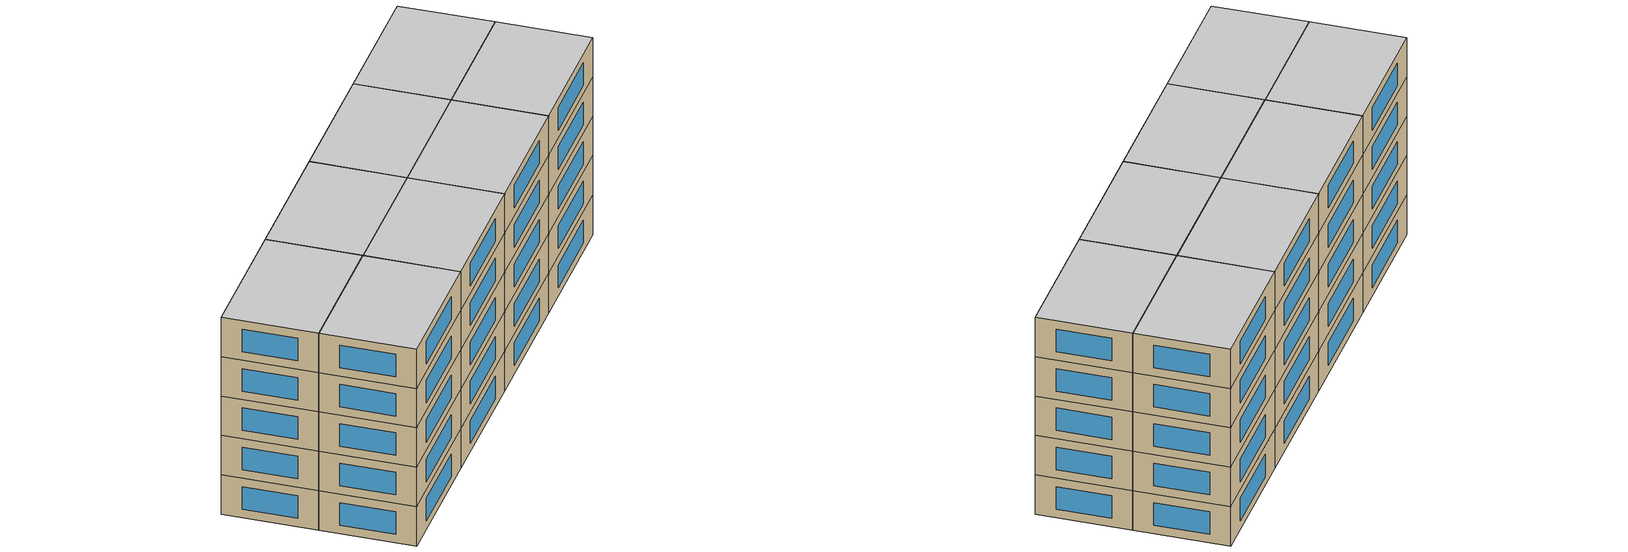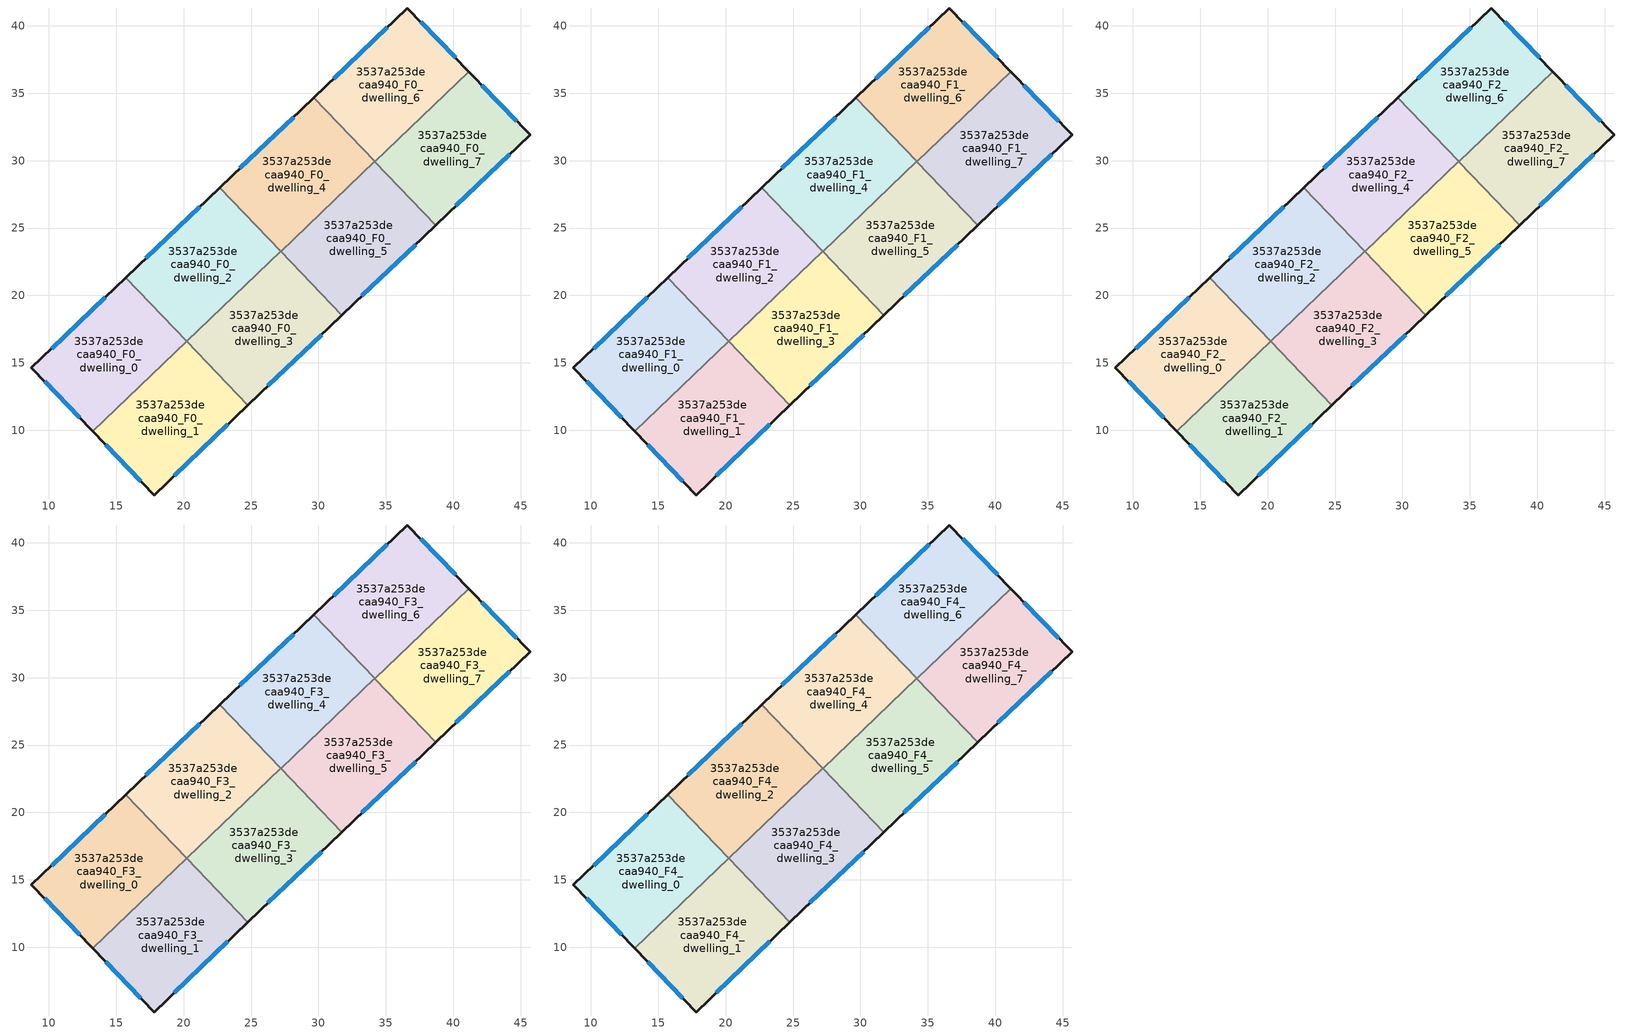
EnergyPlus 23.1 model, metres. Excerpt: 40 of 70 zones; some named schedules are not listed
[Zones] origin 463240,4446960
3537a253decaa940_F0_dwelling_0
 floor ground (EU_floor_Construction): 15.7,21.32 20.22,16.59 13.25,9.91 8.7,14.63 z0
 wall outside (EU_wall_Construction): 15.7,21.32 8.7,14.63 13.25,9.91 z0:3
 wall to 3537a253decaa940_F0_dwelling_1 (EU_wall_Construction): 13.25,9.91 20.22,16.59 z0:3
 wall to 3537a253decaa940_F0_dwelling_2 (EU_wall_Construction): 20.22,16.59 15.7,21.32 z0:3
 window (EU_Window_Construction): 14.2,19.88 10.2,16.06 / 9.68,13.62 12.27,10.92 z0.64:2.36
3537a253decaa940_F0_dwelling_1
 floor ground (EU_floor_Construction): 20.22,16.59 24.76,11.85 17.8,5.19 13.25,9.91 z0
 wall outside (EU_wall_Construction): 13.25,9.91 17.8,5.19 24.76,11.85 z0:3
 wall to 3537a253decaa940_F0_dwelling_3 (EU_wall_Construction): 24.76,11.85 20.23,16.58 z0:3
 window (EU_Window_Construction): 19.29,6.62 23.27,10.42 / 14.22,8.9 16.83,6.2 z0.64:2.36
3537a253decaa940_F0_dwelling_2
 floor ground (EU_floor_Construction): 22.67,27.99 27.2,23.26 20.23,16.58 15.7,21.32 z0
 wall outside (EU_wall_Construction): 22.67,27.99 15.7,21.32 z0:3
 wall to 3537a253decaa940_F0_dwelling_3 (EU_wall_Construction): 20.23,16.58 27.2,23.26 z0:3
 wall to 3537a253decaa940_F0_dwelling_4 (EU_wall_Construction): 27.2,23.26 22.67,27.99 z0:3
 window (EU_Window_Construction): 21.18,26.56 17.19,22.75 z0.64:2.36
3537a253decaa940_F0_dwelling_3
 floor ground (EU_floor_Construction): 27.2,23.26 31.73,18.53 24.76,11.85 20.23,16.58 z0
 wall outside (EU_wall_Construction): 24.76,11.85 31.73,18.53 z0:3
 wall to 3537a253decaa940_F0_dwelling_5 (EU_wall_Construction): 31.73,18.53 27.2,23.26 z0:3
 window (EU_Window_Construction): 26.25,13.28 30.24,17.1 z0.64:2.36
3537a253decaa940_F0_dwelling_4
 floor ground (EU_floor_Construction): 29.65,34.67 34.18,29.94 27.2,23.26 22.67,27.99 z0
 wall outside (EU_wall_Construction): 29.65,34.67 22.67,27.99 z0:3
 wall to 3537a253decaa940_F0_dwelling_5 (EU_wall_Construction): 27.2,23.26 34.18,29.94 z0:3
 wall to 3537a253decaa940_F0_dwelling_6 (EU_wall_Construction): 34.18,29.94 29.65,34.67 z0:3
 window (EU_Window_Construction): 28.16,33.24 24.17,29.42 z0.64:2.36
3537a253decaa940_F0_dwelling_5
 floor ground (EU_floor_Construction): 34.18,29.94 38.71,25.21 31.73,18.53 27.2,23.26 z0
 wall outside (EU_wall_Construction): 31.73,18.53 38.71,25.21 z0:3
 wall to 3537a253decaa940_F0_dwelling_7 (EU_wall_Construction): 38.71,25.21 34.19,29.93 z0:3
 wall to 3537a253decaa940_F0_dwelling_6 (EU_wall_Construction): 34.19,29.93 34.18,29.94 z0:3
 window (EU_Window_Construction): 33.23,19.96 37.22,23.78 z0.64:2.36
3537a253decaa940_F0_dwelling_6
 floor ground (EU_floor_Construction): 36.61,41.33 41.16,36.61 34.19,29.93 29.65,34.67 z0
 wall outside (EU_wall_Construction): 41.16,36.61 36.61,41.33 29.65,34.67 z0:3
 wall to 3537a253decaa940_F0_dwelling_7 (EU_wall_Construction): 34.19,29.93 41.16,36.61 z0:3
 window (EU_Window_Construction): 35.12,39.9 31.14,36.1 / 40.19,37.62 37.58,40.32 z0.64:2.36
3537a253decaa940_F0_dwelling_7
 floor ground (EU_floor_Construction): 41.16,36.61 45.71,31.91 38.71,25.21 34.19,29.93 z0
 wall outside (EU_wall_Construction): 38.71,25.21 45.71,31.91 41.16,36.61 z0:3
 window (EU_Window_Construction): 44.73,32.91 42.14,35.6 / 40.21,26.64 44.21,30.47 z0.64:2.36
3537a253decaa940_F1_dwelling_0
 floor to 3537a253decaa940_F0_dwelling_0 (EU_floor_Construction): 15.7,21.32 20.22,16.59 13.25,9.91 8.7,14.63 z3
 wall outside (EU_wall_Construction): 15.7,21.32 8.7,14.63 13.25,9.91 z3:6
 wall to 3537a253decaa940_F1_dwelling_1 (EU_wall_Construction): 13.25,9.91 20.22,16.59 z3:6
 wall to 3537a253decaa940_F1_dwelling_2 (EU_wall_Construction): 20.22,16.59 15.7,21.32 z3:6
 window (EU_Window_Construction): 14.2,19.88 10.2,16.06 / 9.68,13.62 12.27,10.92 z3.64:5.36
3537a253decaa940_F1_dwelling_1
 floor to 3537a253decaa940_F0_dwelling_1 (EU_floor_Construction): 20.22,16.59 24.76,11.85 17.8,5.19 13.25,9.91 z3
 wall outside (EU_wall_Construction): 13.25,9.91 17.8,5.19 24.76,11.85 z3:6
 wall to 3537a253decaa940_F1_dwelling_3 (EU_wall_Construction): 24.76,11.85 20.23,16.58 z3:6
 window (EU_Window_Construction): 19.29,6.62 23.27,10.42 / 14.22,8.9 16.83,6.2 z3.64:5.36
3537a253decaa940_F1_dwelling_2
 floor to 3537a253decaa940_F0_dwelling_2 (EU_floor_Construction): 22.67,27.99 27.2,23.26 20.23,16.58 15.7,21.32 z3
 wall outside (EU_wall_Construction): 22.67,27.99 15.7,21.32 z3:6
 wall to 3537a253decaa940_F1_dwelling_3 (EU_wall_Construction): 20.23,16.58 27.2,23.26 z3:6
 wall to 3537a253decaa940_F1_dwelling_4 (EU_wall_Construction): 27.2,23.26 22.67,27.99 z3:6
 window (EU_Window_Construction): 21.18,26.56 17.19,22.75 z3.64:5.36
3537a253decaa940_F1_dwelling_3
 floor to 3537a253decaa940_F0_dwelling_3 (EU_floor_Construction): 27.2,23.26 31.73,18.53 24.76,11.85 20.23,16.58 z3
 wall outside (EU_wall_Construction): 24.76,11.85 31.73,18.53 z3:6
 wall to 3537a253decaa940_F1_dwelling_5 (EU_wall_Construction): 31.73,18.53 27.2,23.26 z3:6
 window (EU_Window_Construction): 26.25,13.28 30.24,17.1 z3.64:5.36
3537a253decaa940_F1_dwelling_4
 floor to 3537a253decaa940_F0_dwelling_4 (EU_floor_Construction): 29.65,34.67 34.18,29.94 27.2,23.26 22.67,27.99 z3
 wall outside (EU_wall_Construction): 29.65,34.67 22.67,27.99 z3:6
 wall to 3537a253decaa940_F1_dwelling_5 (EU_wall_Construction): 27.2,23.26 34.18,29.94 z3:6
 wall to 3537a253decaa940_F1_dwelling_6 (EU_wall_Construction): 34.18,29.94 29.65,34.67 z3:6
 window (EU_Window_Construction): 28.16,33.24 24.17,29.42 z3.64:5.36
3537a253decaa940_F1_dwelling_5
 floor to 3537a253decaa940_F0_dwelling_5 (EU_floor_Construction): 34.18,29.94 38.71,25.21 31.73,18.53 27.2,23.26 z3
 wall outside (EU_wall_Construction): 31.73,18.53 38.71,25.21 z3:6
 wall to 3537a253decaa940_F1_dwelling_7 (EU_wall_Construction): 38.71,25.21 34.19,29.93 z3:6
 wall to 3537a253decaa940_F1_dwelling_6 (EU_wall_Construction): 34.19,29.93 34.18,29.94 z3:6
 window (EU_Window_Construction): 33.23,19.96 37.22,23.78 z3.64:5.36
3537a253decaa940_F1_dwelling_6
 floor to 3537a253decaa940_F0_dwelling_6 (EU_floor_Construction): 36.61,41.33 41.16,36.61 34.19,29.93 29.65,34.67 z3
 wall outside (EU_wall_Construction): 41.16,36.61 36.61,41.33 29.65,34.67 z3:6
 wall to 3537a253decaa940_F1_dwelling_7 (EU_wall_Construction): 34.19,29.93 41.16,36.61 z3:6
 window (EU_Window_Construction): 35.12,39.9 31.14,36.1 / 40.19,37.62 37.58,40.32 z3.64:5.36
3537a253decaa940_F1_dwelling_7
 floor to 3537a253decaa940_F0_dwelling_7 (EU_floor_Construction): 41.16,36.61 45.71,31.91 38.71,25.21 34.19,29.93 z3
 wall outside (EU_wall_Construction): 38.71,25.21 45.71,31.91 41.16,36.61 z3:6
 window (EU_Window_Construction): 44.73,32.91 42.14,35.6 / 40.21,26.64 44.21,30.47 z3.64:5.36
3537a253decaa940_F2_dwelling_0
 floor to 3537a253decaa940_F1_dwelling_0 (EU_floor_Construction): 15.7,21.32 20.22,16.59 13.25,9.91 8.7,14.63 z6
 wall outside (EU_wall_Construction): 15.7,21.32 8.7,14.63 13.25,9.91 z6:9
 wall to 3537a253decaa940_F2_dwelling_1 (EU_wall_Construction): 13.25,9.91 20.22,16.59 z6:9
 wall to 3537a253decaa940_F2_dwelling_2 (EU_wall_Construction): 20.22,16.59 15.7,21.32 z6:9
 window (EU_Window_Construction): 14.2,19.88 10.2,16.06 / 9.68,13.62 12.27,10.92 z6.64:8.36
3537a253decaa940_F2_dwelling_1
 floor to 3537a253decaa940_F1_dwelling_1 (EU_floor_Construction): 20.22,16.59 24.76,11.85 17.8,5.19 13.25,9.91 z6
 wall outside (EU_wall_Construction): 13.25,9.91 17.8,5.19 24.76,11.85 z6:9
 wall to 3537a253decaa940_F2_dwelling_3 (EU_wall_Construction): 24.76,11.85 20.23,16.58 z6:9
 window (EU_Window_Construction): 19.29,6.62 23.27,10.42 / 14.22,8.9 16.83,6.2 z6.64:8.36
3537a253decaa940_F2_dwelling_2
 floor to 3537a253decaa940_F1_dwelling_2 (EU_floor_Construction): 22.67,27.99 27.2,23.26 20.23,16.58 15.7,21.32 z6
 wall outside (EU_wall_Construction): 22.67,27.99 15.7,21.32 z6:9
 wall to 3537a253decaa940_F2_dwelling_3 (EU_wall_Construction): 20.23,16.58 27.2,23.26 z6:9
 wall to 3537a253decaa940_F2_dwelling_4 (EU_wall_Construction): 27.2,23.26 22.67,27.99 z6:9
 window (EU_Window_Construction): 21.18,26.56 17.19,22.75 z6.64:8.36
3537a253decaa940_F2_dwelling_3
 floor to 3537a253decaa940_F1_dwelling_3 (EU_floor_Construction): 27.2,23.26 31.73,18.53 24.76,11.85 20.23,16.58 z6
 wall outside (EU_wall_Construction): 24.76,11.85 31.73,18.53 z6:9
 wall to 3537a253decaa940_F2_dwelling_5 (EU_wall_Construction): 31.73,18.53 27.2,23.26 z6:9
 window (EU_Window_Construction): 26.25,13.28 30.24,17.1 z6.64:8.36
3537a253decaa940_F2_dwelling_4
 floor to 3537a253decaa940_F1_dwelling_4 (EU_floor_Construction): 29.65,34.67 34.18,29.94 27.2,23.26 22.67,27.99 z6
 wall outside (EU_wall_Construction): 29.65,34.67 22.67,27.99 z6:9
 wall to 3537a253decaa940_F2_dwelling_5 (EU_wall_Construction): 27.2,23.26 34.18,29.94 z6:9
 wall to 3537a253decaa940_F2_dwelling_6 (EU_wall_Construction): 34.18,29.94 29.65,34.67 z6:9
 window (EU_Window_Construction): 28.16,33.24 24.17,29.42 z6.64:8.36
3537a253decaa940_F2_dwelling_5
 floor to 3537a253decaa940_F1_dwelling_5 (EU_floor_Construction): 34.18,29.94 38.71,25.21 31.73,18.53 27.2,23.26 z6
 wall outside (EU_wall_Construction): 31.73,18.53 38.71,25.21 z6:9
 wall to 3537a253decaa940_F2_dwelling_7 (EU_wall_Construction): 38.71,25.21 34.19,29.93 z6:9
 wall to 3537a253decaa940_F2_dwelling_6 (EU_wall_Construction): 34.19,29.93 34.18,29.94 z6:9
 window (EU_Window_Construction): 33.23,19.96 37.22,23.78 z6.64:8.36
3537a253decaa940_F2_dwelling_6
 floor to 3537a253decaa940_F1_dwelling_6 (EU_floor_Construction): 36.61,41.33 41.16,36.61 34.19,29.93 29.65,34.67 z6
 wall outside (EU_wall_Construction): 41.16,36.61 36.61,41.33 29.65,34.67 z6:9
 wall to 3537a253decaa940_F2_dwelling_7 (EU_wall_Construction): 34.19,29.93 41.16,36.61 z6:9
 window (EU_Window_Construction): 35.12,39.9 31.14,36.1 / 40.19,37.62 37.58,40.32 z6.64:8.36
3537a253decaa940_F2_dwelling_7
 floor to 3537a253decaa940_F1_dwelling_7 (EU_floor_Construction): 41.16,36.61 45.71,31.91 38.71,25.21 34.19,29.93 z6
 wall outside (EU_wall_Construction): 38.71,25.21 45.71,31.91 41.16,36.61 z6:9
 window (EU_Window_Construction): 44.73,32.91 42.14,35.6 / 40.21,26.64 44.21,30.47 z6.64:8.36
3537a253decaa940_F3_dwelling_0
 floor to 3537a253decaa940_F2_dwelling_0 (EU_floor_Construction): 15.7,21.32 20.22,16.59 13.25,9.91 8.7,14.63 z9
 wall outside (EU_wall_Construction): 15.7,21.32 8.7,14.63 13.25,9.91 z9:12
 wall to 3537a253decaa940_F3_dwelling_1 (EU_wall_Construction): 13.25,9.91 20.22,16.59 z9:12
 wall to 3537a253decaa940_F3_dwelling_2 (EU_wall_Construction): 20.22,16.59 15.7,21.32 z9:12
 window (EU_Window_Construction): 14.2,19.88 10.2,16.06 / 9.68,13.62 12.27,10.92 z9.64:11.36
3537a253decaa940_F3_dwelling_1
 floor to 3537a253decaa940_F2_dwelling_1 (EU_floor_Construction): 20.22,16.59 24.76,11.85 17.8,5.19 13.25,9.91 z9
 wall outside (EU_wall_Construction): 13.25,9.91 17.8,5.19 24.76,11.85 z9:12
 wall to 3537a253decaa940_F3_dwelling_3 (EU_wall_Construction): 24.76,11.85 20.23,16.58 z9:12
 window (EU_Window_Construction): 19.29,6.62 23.27,10.42 / 14.22,8.9 16.83,6.2 z9.64:11.36
3537a253decaa940_F3_dwelling_2
 floor to 3537a253decaa940_F2_dwelling_2 (EU_floor_Construction): 22.67,27.99 27.2,23.26 20.23,16.58 15.7,21.32 z9
 wall outside (EU_wall_Construction): 22.67,27.99 15.7,21.32 z9:12
 wall to 3537a253decaa940_F3_dwelling_3 (EU_wall_Construction): 20.23,16.58 27.2,23.26 z9:12
 wall to 3537a253decaa940_F3_dwelling_4 (EU_wall_Construction): 27.2,23.26 22.67,27.99 z9:12
 window (EU_Window_Construction): 21.18,26.56 17.19,22.75 z9.64:11.36
3537a253decaa940_F3_dwelling_3
 floor to 3537a253decaa940_F2_dwelling_3 (EU_floor_Construction): 27.2,23.26 31.73,18.53 24.76,11.85 20.23,16.58 z9
 wall outside (EU_wall_Construction): 24.76,11.85 31.73,18.53 z9:12
 wall to 3537a253decaa940_F3_dwelling_5 (EU_wall_Construction): 31.73,18.53 27.2,23.26 z9:12
 window (EU_Window_Construction): 26.25,13.28 30.24,17.1 z9.64:11.36
3537a253decaa940_F3_dwelling_4
 floor to 3537a253decaa940_F2_dwelling_4 (EU_floor_Construction): 29.65,34.67 34.18,29.94 27.2,23.26 22.67,27.99 z9
 wall outside (EU_wall_Construction): 29.65,34.67 22.67,27.99 z9:12
 wall to 3537a253decaa940_F3_dwelling_5 (EU_wall_Construction): 27.2,23.26 34.18,29.94 z9:12
 wall to 3537a253decaa940_F3_dwelling_6 (EU_wall_Construction): 34.18,29.94 29.65,34.67 z9:12
 window (EU_Window_Construction): 28.16,33.24 24.17,29.42 z9.64:11.36
3537a253decaa940_F3_dwelling_5
 floor to 3537a253decaa940_F2_dwelling_5 (EU_floor_Construction): 34.18,29.94 38.71,25.21 31.73,18.53 27.2,23.26 z9
 wall outside (EU_wall_Construction): 31.73,18.53 38.71,25.21 z9:12
 wall to 3537a253decaa940_F3_dwelling_7 (EU_wall_Construction): 38.71,25.21 34.19,29.93 z9:12
 wall to 3537a253decaa940_F3_dwelling_6 (EU_wall_Construction): 34.19,29.93 34.18,29.94 z9:12
 window (EU_Window_Construction): 33.23,19.96 37.22,23.78 z9.64:11.36
3537a253decaa940_F3_dwelling_6
 floor to 3537a253decaa940_F2_dwelling_6 (EU_floor_Construction): 36.61,41.33 41.16,36.61 34.19,29.93 29.65,34.67 z9
 wall outside (EU_wall_Construction): 41.16,36.61 36.61,41.33 29.65,34.67 z9:12
 wall to 3537a253decaa940_F3_dwelling_7 (EU_wall_Construction): 34.19,29.93 41.16,36.61 z9:12
 window (EU_Window_Construction): 35.12,39.9 31.14,36.1 / 40.19,37.62 37.58,40.32 z9.64:11.36
3537a253decaa940_F3_dwelling_7
 floor to 3537a253decaa940_F2_dwelling_7 (EU_floor_Construction): 41.16,36.61 45.71,31.91 38.71,25.21 34.19,29.93 z9
 wall outside (EU_wall_Construction): 38.71,25.21 45.71,31.91 41.16,36.61 z9:12
 window (EU_Window_Construction): 44.73,32.91 42.14,35.6 / 40.21,26.64 44.21,30.47 z9.64:11.36
3537a253decaa940_F4_dwelling_0
 floor to 3537a253decaa940_F3_dwelling_0 (EU_floor_Construction): 15.7,21.32 20.22,16.59 13.25,9.91 8.7,14.63 z12
 wall outside (EU_wall_Construction): 15.7,21.32 8.7,14.63 13.25,9.91 z12:15
 wall to 3537a253decaa940_F4_dwelling_1 (EU_wall_Construction): 13.25,9.91 20.22,16.59 z12:15
 wall to 3537a253decaa940_F4_dwelling_2 (EU_wall_Construction): 20.22,16.59 15.7,21.32 z12:15
 window (EU_Window_Construction): 14.2,19.88 10.2,16.06 / 9.68,13.62 12.27,10.92 z12.64:14.36
 ceiling to 3537a253decaa940_F5_dwelling_0 (EU_floor_Construction): 20.22,16.59 15.7,21.32 8.7,14.63 13.25,9.91 z15
3537a253decaa940_F4_dwelling_1
 floor to 3537a253decaa940_F3_dwelling_1 (EU_floor_Construction): 20.22,16.59 24.76,11.85 17.8,5.19 13.25,9.91 z12
 wall outside (EU_wall_Construction): 13.25,9.91 17.8,5.19 24.76,11.85 z12:15
 wall to 3537a253decaa940_F4_dwelling_3 (EU_wall_Construction): 24.76,11.85 20.23,16.58 z12:15
 window (EU_Window_Construction): 19.29,6.62 23.27,10.42 / 14.22,8.9 16.83,6.2 z12.64:14.36
 ceiling to 3537a253decaa940_F5_dwelling_1 (EU_floor_Construction): 24.76,11.85 20.22,16.59 13.25,9.91 17.8,5.19 z15
3537a253decaa940_F4_dwelling_2
 floor to 3537a253decaa940_F3_dwelling_2 (EU_floor_Construction): 22.67,27.99 27.2,23.26 20.23,16.58 15.7,21.32 z12
 wall outside (EU_wall_Construction): 22.67,27.99 15.7,21.32 z12:15
 wall to 3537a253decaa940_F4_dwelling_3 (EU_wall_Construction): 20.23,16.58 27.2,23.26 z12:15
 wall to 3537a253decaa940_F4_dwelling_4 (EU_wall_Construction): 27.2,23.26 22.67,27.99 z12:15
 window (EU_Window_Construction): 21.18,26.56 17.19,22.75 z12.64:14.36
 ceiling to 3537a253decaa940_F5_dwelling_2 (EU_floor_Construction): 27.2,23.26 22.67,27.99 15.7,21.32 20.23,16.58 z15
3537a253decaa940_F4_dwelling_3
 floor to 3537a253decaa940_F3_dwelling_3 (EU_floor_Construction): 27.2,23.26 31.73,18.53 24.76,11.85 20.23,16.58 z12
 wall outside (EU_wall_Construction): 24.76,11.85 31.73,18.53 z12:15
 wall to 3537a253decaa940_F4_dwelling_5 (EU_wall_Construction): 31.73,18.53 27.2,23.26 z12:15
 window (EU_Window_Construction): 26.25,13.28 30.24,17.1 z12.64:14.36
 ceiling to 3537a253decaa940_F5_dwelling_3 (EU_floor_Construction): 31.73,18.53 27.2,23.26 20.23,16.58 24.76,11.85 z15
3537a253decaa940_F4_dwelling_4
 floor to 3537a253decaa940_F3_dwelling_4 (EU_floor_Construction): 29.65,34.67 34.18,29.94 27.2,23.26 22.67,27.99 z12
 wall outside (EU_wall_Construction): 29.65,34.67 22.67,27.99 z12:15
 wall to 3537a253decaa940_F4_dwelling_5 (EU_wall_Construction): 27.2,23.26 34.18,29.94 z12:15
 wall to 3537a253decaa940_F4_dwelling_6 (EU_wall_Construction): 34.18,29.94 29.65,34.67 z12:15
 window (EU_Window_Construction): 28.16,33.24 24.17,29.42 z12.64:14.36
 ceiling to 3537a253decaa940_F5_dwelling_4 (EU_floor_Construction): 34.18,29.94 29.65,34.67 22.67,27.99 27.2,23.26 z15
3537a253decaa940_F4_dwelling_5
 floor to 3537a253decaa940_F3_dwelling_5 (EU_floor_Construction): 34.18,29.94 38.71,25.21 31.73,18.53 27.2,23.26 z12
 wall outside (EU_wall_Construction): 31.73,18.53 38.71,25.21 z12:15
 wall to 3537a253decaa940_F4_dwelling_7 (EU_wall_Construction): 38.71,25.21 34.19,29.93 z12:15
 wall to 3537a253decaa940_F4_dwelling_6 (EU_wall_Construction): 34.19,29.93 34.18,29.94 z12:15
 window (EU_Window_Construction): 33.23,19.96 37.22,23.78 z12.64:14.36
 ceiling to 3537a253decaa940_F5_dwelling_5 (EU_floor_Construction): 38.71,25.21 34.18,29.94 27.2,23.26 31.73,18.53 z15
3537a253decaa940_F4_dwelling_6
 floor to 3537a253decaa940_F3_dwelling_6 (EU_floor_Construction): 36.61,41.33 41.16,36.61 34.19,29.93 29.65,34.67 z12
 wall outside (EU_wall_Construction): 41.16,36.61 36.61,41.33 29.65,34.67 z12:15
 wall to 3537a253decaa940_F4_dwelling_7 (EU_wall_Construction): 34.19,29.93 41.16,36.61 z12:15
 window (EU_Window_Construction): 35.12,39.9 31.14,36.1 / 40.19,37.62 37.58,40.32 z12.64:14.36
 ceiling to 3537a253decaa940_F5_dwelling_6 (EU_floor_Construction): 41.16,36.61 36.61,41.33 29.65,34.67 34.19,29.93 z15
3537a253decaa940_F4_dwelling_7
 floor to 3537a253decaa940_F3_dwelling_7 (EU_floor_Construction): 41.16,36.61 45.71,31.91 38.71,25.21 34.19,29.93 z12
 wall outside (EU_wall_Construction): 38.71,25.21 45.71,31.91 41.16,36.61 z12:15
 window (EU_Window_Construction): 44.73,32.91 42.14,35.6 / 40.21,26.64 44.21,30.47 z12.64:14.36
 ceiling to 3537a253decaa940_F5_dwelling_7 (EU_floor_Construction): 45.71,31.91 41.16,36.61 34.19,29.93 38.71,25.21 z15
[Building]
EU S2 Campaign: North Axis=0; Terrain=City; Solar Distribution=FullExterior
[Site:Location]
Yerevan-Zvartnots.Intl.AP: Latitude=40.15; Longitude=44.383; Time Zone=4; Elevation=854
[SizingPeriod:WeatherFileDays]
AnnualSizingPeriod: Begin Month=1; Begin Day of Month=1; End Month=12; End Day of Month=31; Day of Week for Start Day=Monday; Use Weather File Daylight Saving Period=No; Use Weather File Rain and Snow Indicators=No
[MATERIAL]
EU_InternalMass_Material: Roughness=MediumRough; Thickness=0.1; Conductivity=1; Density=1800; Specific Heat=900; Thermal Absorptance=0.9; Solar Absorptance=0.7; Visible Absorptance=0.7
[MATERIAL:NOMASS] Roughness=MediumRough; Thermal Absorptance=0.9; Solar Absorptance=0.7; Visible Absorptance=0.7
Name | Thermal Resistance
EU_wall_NoMass | 1.05043
EU_floor_NoMass | 0.478065
[WINDOWMATERIAL:SIMPLEGLAZINGSYSTEM]
EU_Window_SimpleGlazing: UFactor=2.5566; Solar Heat Gain Coefficient=0.75; Visible Transmittance=0.75
[CONSTRUCTION]
EU_wall_Construction: EU_wall_NoMass
EU_floor_Construction: EU_floor_NoMass
EU_Window_Construction: EU_Window_SimpleGlazing
EU_InternalMass_Construction: EU_InternalMass_Material
[ZONE] Type=1; Multiplier=1; Ceiling Height=autocalculate; Floor Area=autocalculate; Part of Total Floor Area=Yes
Name | Volume
3537a253decaa940_F0_dwelling_0; 3537a253decaa940_F1_dwelling_0; 3537a253decaa940_F2_dwelling_0; 3537a253decaa940_F3_dwelling_0; 3537a253decaa940_F4_dwelling_0 | 189.809
3537a253decaa940_F0_dwelling_1; 3537a253decaa940_F1_dwelling_1; 3537a253decaa940_F2_dwelling_1; 3537a253decaa940_F3_dwelling_1; 3537a253decaa940_F4_dwelling_1 | 189.792
3537a253decaa940_F0_dwelling_2; 3537a253decaa940_F1_dwelling_2; 3537a253decaa940_F2_dwelling_2; 3537a253decaa940_F3_dwelling_2; 3537a253decaa940_F4_dwelling_2 | 189.813
3537a253decaa940_F0_dwelling_3; 3537a253decaa940_F1_dwelling_3; 3537a253decaa940_F2_dwelling_3; 3537a253decaa940_F3_dwelling_3; 3537a253decaa940_F4_dwelling_3 | 189.826
3537a253decaa940_F0_dwelling_4; 3537a253decaa940_F1_dwelling_4; 3537a253decaa940_F2_dwelling_4; 3537a253decaa940_F3_dwelling_4; 3537a253decaa940_F4_dwelling_4 | 189.8
3537a253decaa940_F0_dwelling_5; 3537a253decaa940_F1_dwelling_5; 3537a253decaa940_F2_dwelling_5; 3537a253decaa940_F3_dwelling_5; 3537a253decaa940_F4_dwelling_5 | 189.823
3537a253decaa940_F0_dwelling_6; 3537a253decaa940_F1_dwelling_6; 3537a253decaa940_F2_dwelling_6; 3537a253decaa940_F3_dwelling_6; 3537a253decaa940_F4_dwelling_6 | 189.81
3537a253decaa940_F0_dwelling_7; 3537a253decaa940_F1_dwelling_7; 3537a253decaa940_F2_dwelling_7; 3537a253decaa940_F3_dwelling_7; 3537a253decaa940_F4_dwelling_7 | 189.795
[INTERNALMASS] Construction=EU_InternalMass_Construction
Name | Zone or ZoneList | Surface Area
3537a253decaa940_F0_dwelling_0_EU_InternalMass | 3537a253decaa940_F0_dwelling_0 | 63.2695
3537a253decaa940_F0_dwelling_1_EU_InternalMass | 3537a253decaa940_F0_dwelling_1 | 63.2641
3537a253decaa940_F0_dwelling_2_EU_InternalMass | 3537a253decaa940_F0_dwelling_2 | 63.2709
3537a253decaa940_F0_dwelling_3_EU_InternalMass | 3537a253decaa940_F0_dwelling_3 | 63.2754
3537a253decaa940_F0_dwelling_4_EU_InternalMass | 3537a253decaa940_F0_dwelling_4 | 63.2665
3537a253decaa940_F0_dwelling_5_EU_InternalMass | 3537a253decaa940_F0_dwelling_5 | 63.2742
3537a253decaa940_F0_dwelling_6_EU_InternalMass | 3537a253decaa940_F0_dwelling_6 | 63.2699
3537a253decaa940_F0_dwelling_7_EU_InternalMass | 3537a253decaa940_F0_dwelling_7 | 63.2649
3537a253decaa940_F1_dwelling_0_EU_InternalMass | 3537a253decaa940_F1_dwelling_0 | 63.2695
3537a253decaa940_F1_dwelling_1_EU_InternalMass | 3537a253decaa940_F1_dwelling_1 | 63.2641
3537a253decaa940_F1_dwelling_2_EU_InternalMass | 3537a253decaa940_F1_dwelling_2 | 63.2709
3537a253decaa940_F1_dwelling_3_EU_InternalMass | 3537a253decaa940_F1_dwelling_3 | 63.2754
3537a253decaa940_F1_dwelling_4_EU_InternalMass | 3537a253decaa940_F1_dwelling_4 | 63.2665
3537a253decaa940_F1_dwelling_5_EU_InternalMass | 3537a253decaa940_F1_dwelling_5 | 63.2742
3537a253decaa940_F1_dwelling_6_EU_InternalMass | 3537a253decaa940_F1_dwelling_6 | 63.2699
3537a253decaa940_F1_dwelling_7_EU_InternalMass | 3537a253decaa940_F1_dwelling_7 | 63.2649
3537a253decaa940_F2_dwelling_0_EU_InternalMass | 3537a253decaa940_F2_dwelling_0 | 63.2695
3537a253decaa940_F2_dwelling_1_EU_InternalMass | 3537a253decaa940_F2_dwelling_1 | 63.2641
3537a253decaa940_F2_dwelling_2_EU_InternalMass | 3537a253decaa940_F2_dwelling_2 | 63.2709
3537a253decaa940_F2_dwelling_3_EU_InternalMass | 3537a253decaa940_F2_dwelling_3 | 63.2754
3537a253decaa940_F2_dwelling_4_EU_InternalMass | 3537a253decaa940_F2_dwelling_4 | 63.2665
3537a253decaa940_F2_dwelling_5_EU_InternalMass | 3537a253decaa940_F2_dwelling_5 | 63.2742
3537a253decaa940_F2_dwelling_6_EU_InternalMass | 3537a253decaa940_F2_dwelling_6 | 63.2699
3537a253decaa940_F2_dwelling_7_EU_InternalMass | 3537a253decaa940_F2_dwelling_7 | 63.2649
3537a253decaa940_F3_dwelling_0_EU_InternalMass | 3537a253decaa940_F3_dwelling_0 | 63.2695
3537a253decaa940_F3_dwelling_1_EU_InternalMass | 3537a253decaa940_F3_dwelling_1 | 63.2641
3537a253decaa940_F3_dwelling_2_EU_InternalMass | 3537a253decaa940_F3_dwelling_2 | 63.2709
3537a253decaa940_F3_dwelling_3_EU_InternalMass | 3537a253decaa940_F3_dwelling_3 | 63.2754
3537a253decaa940_F3_dwelling_4_EU_InternalMass | 3537a253decaa940_F3_dwelling_4 | 63.2665
3537a253decaa940_F3_dwelling_5_EU_InternalMass | 3537a253decaa940_F3_dwelling_5 | 63.2742
3537a253decaa940_F3_dwelling_6_EU_InternalMass | 3537a253decaa940_F3_dwelling_6 | 63.2699
3537a253decaa940_F3_dwelling_7_EU_InternalMass | 3537a253decaa940_F3_dwelling_7 | 63.2649
3537a253decaa940_F4_dwelling_0_EU_InternalMass | 3537a253decaa940_F4_dwelling_0 | 63.2695
3537a253decaa940_F4_dwelling_1_EU_InternalMass | 3537a253decaa940_F4_dwelling_1 | 63.2641
3537a253decaa940_F4_dwelling_2_EU_InternalMass | 3537a253decaa940_F4_dwelling_2 | 63.2709
3537a253decaa940_F4_dwelling_3_EU_InternalMass | 3537a253decaa940_F4_dwelling_3 | 63.2754
3537a253decaa940_F4_dwelling_4_EU_InternalMass | 3537a253decaa940_F4_dwelling_4 | 63.2665
3537a253decaa940_F4_dwelling_5_EU_InternalMass | 3537a253decaa940_F4_dwelling_5 | 63.2742
3537a253decaa940_F4_dwelling_6_EU_InternalMass | 3537a253decaa940_F4_dwelling_6 | 63.2699
3537a253decaa940_F4_dwelling_7_EU_InternalMass | 3537a253decaa940_F4_dwelling_7 | 63.2649
[OTHEREQUIPMENT] Fuel Type=Electricity; Design Level Calculation Method=Watts/Area; Power per Zone Floor Area=1; Fraction Latent=0; Fraction Radiant=0; Fraction Lost=0; Carbon Dioxide Generation Rate=0; EndUse Subcategory=EU_Step8_InternalGains
Name | Zone or ZoneList or Space or SpaceList | Schedule
EU_Step8_InternalGain_3537a253decaa940_F0_dwelling_0_f000 | 3537a253decaa940_F0_dwelling_0 | EU_Step8_GainSchedule_3537a253decaa940_F0_dwelling_0_f000
EU_Step8_InternalGain_3537a253decaa940_F0_dwelling_1_f000 | 3537a253decaa940_F0_dwelling_1 | EU_Step8_GainSchedule_3537a253decaa940_F0_dwelling_1_f000
EU_Step8_InternalGain_3537a253decaa940_F0_dwelling_2_f000 | 3537a253decaa940_F0_dwelling_2 | EU_Step8_GainSchedule_3537a253decaa940_F0_dwelling_2_f000
EU_Step8_InternalGain_3537a253decaa940_F0_dwelling_3_f000 | 3537a253decaa940_F0_dwelling_3 | EU_Step8_GainSchedule_3537a253decaa940_F0_dwelling_3_f000
EU_Step8_InternalGain_3537a253decaa940_F0_dwelling_4_f000 | 3537a253decaa940_F0_dwelling_4 | EU_Step8_GainSchedule_3537a253decaa940_F0_dwelling_4_f000
EU_Step8_InternalGain_3537a253decaa940_F0_dwelling_5_f000 | 3537a253decaa940_F0_dwelling_5 | EU_Step8_GainSchedule_3537a253decaa940_F0_dwelling_5_f000
EU_Step8_InternalGain_3537a253decaa940_F0_dwelling_6_f000 | 3537a253decaa940_F0_dwelling_6 | EU_Step8_GainSchedule_3537a253decaa940_F0_dwelling_6_f000
EU_Step8_InternalGain_3537a253decaa940_F0_dwelling_7_f000 | 3537a253decaa940_F0_dwelling_7 | EU_Step8_GainSchedule_3537a253decaa940_F0_dwelling_7_f000
EU_Step8_InternalGain_3537a253decaa940_F1_dwelling_0_f000 | 3537a253decaa940_F1_dwelling_0 | EU_Step8_GainSchedule_3537a253decaa940_F1_dwelling_0_f000
EU_Step8_InternalGain_3537a253decaa940_F1_dwelling_1_f000 | 3537a253decaa940_F1_dwelling_1 | EU_Step8_GainSchedule_3537a253decaa940_F1_dwelling_1_f000
EU_Step8_InternalGain_3537a253decaa940_F1_dwelling_2_f000 | 3537a253decaa940_F1_dwelling_2 | EU_Step8_GainSchedule_3537a253decaa940_F1_dwelling_2_f000
EU_Step8_InternalGain_3537a253decaa940_F1_dwelling_3_f000 | 3537a253decaa940_F1_dwelling_3 | EU_Step8_GainSchedule_3537a253decaa940_F1_dwelling_3_f000
EU_Step8_InternalGain_3537a253decaa940_F1_dwelling_4_f000 | 3537a253decaa940_F1_dwelling_4 | EU_Step8_GainSchedule_3537a253decaa940_F1_dwelling_4_f000
EU_Step8_InternalGain_3537a253decaa940_F1_dwelling_5_f000 | 3537a253decaa940_F1_dwelling_5 | EU_Step8_GainSchedule_3537a253decaa940_F1_dwelling_5_f000
EU_Step8_InternalGain_3537a253decaa940_F1_dwelling_6_f000 | 3537a253decaa940_F1_dwelling_6 | EU_Step8_GainSchedule_3537a253decaa940_F1_dwelling_6_f000
EU_Step8_InternalGain_3537a253decaa940_F1_dwelling_7_f000 | 3537a253decaa940_F1_dwelling_7 | EU_Step8_GainSchedule_3537a253decaa940_F1_dwelling_7_f000
EU_Step8_InternalGain_3537a253decaa940_F2_dwelling_0_f000 | 3537a253decaa940_F2_dwelling_0 | EU_Step8_GainSchedule_3537a253decaa940_F2_dwelling_0_f000
EU_Step8_InternalGain_3537a253decaa940_F2_dwelling_1_f000 | 3537a253decaa940_F2_dwelling_1 | EU_Step8_GainSchedule_3537a253decaa940_F2_dwelling_1_f000
EU_Step8_InternalGain_3537a253decaa940_F2_dwelling_2_f000 | 3537a253decaa940_F2_dwelling_2 | EU_Step8_GainSchedule_3537a253decaa940_F2_dwelling_2_f000
EU_Step8_InternalGain_3537a253decaa940_F2_dwelling_3_f000 | 3537a253decaa940_F2_dwelling_3 | EU_Step8_GainSchedule_3537a253decaa940_F2_dwelling_3_f000
EU_Step8_InternalGain_3537a253decaa940_F2_dwelling_4_f000 | 3537a253decaa940_F2_dwelling_4 | EU_Step8_GainSchedule_3537a253decaa940_F2_dwelling_4_f000
EU_Step8_InternalGain_3537a253decaa940_F2_dwelling_5_f000 | 3537a253decaa940_F2_dwelling_5 | EU_Step8_GainSchedule_3537a253decaa940_F2_dwelling_5_f000
EU_Step8_InternalGain_3537a253decaa940_F2_dwelling_6_f000 | 3537a253decaa940_F2_dwelling_6 | EU_Step8_GainSchedule_3537a253decaa940_F2_dwelling_6_f000
EU_Step8_InternalGain_3537a253decaa940_F2_dwelling_7_f000 | 3537a253decaa940_F2_dwelling_7 | EU_Step8_GainSchedule_3537a253decaa940_F2_dwelling_7_f000
EU_Step8_InternalGain_3537a253decaa940_F3_dwelling_0_f000 | 3537a253decaa940_F3_dwelling_0 | EU_Step8_GainSchedule_3537a253decaa940_F3_dwelling_0_f000
EU_Step8_InternalGain_3537a253decaa940_F3_dwelling_1_f000 | 3537a253decaa940_F3_dwelling_1 | EU_Step8_GainSchedule_3537a253decaa940_F3_dwelling_1_f000
EU_Step8_InternalGain_3537a253decaa940_F3_dwelling_2_f000 | 3537a253decaa940_F3_dwelling_2 | EU_Step8_GainSchedule_3537a253decaa940_F3_dwelling_2_f000
EU_Step8_InternalGain_3537a253decaa940_F3_dwelling_3_f000 | 3537a253decaa940_F3_dwelling_3 | EU_Step8_GainSchedule_3537a253decaa940_F3_dwelling_3_f000
EU_Step8_InternalGain_3537a253decaa940_F3_dwelling_4_f000 | 3537a253decaa940_F3_dwelling_4 | EU_Step8_GainSchedule_3537a253decaa940_F3_dwelling_4_f000
EU_Step8_InternalGain_3537a253decaa940_F3_dwelling_5_f000 | 3537a253decaa940_F3_dwelling_5 | EU_Step8_GainSchedule_3537a253decaa940_F3_dwelling_5_f000
EU_Step8_InternalGain_3537a253decaa940_F3_dwelling_6_f000 | 3537a253decaa940_F3_dwelling_6 | EU_Step8_GainSchedule_3537a253decaa940_F3_dwelling_6_f000
EU_Step8_InternalGain_3537a253decaa940_F3_dwelling_7_f000 | 3537a253decaa940_F3_dwelling_7 | EU_Step8_GainSchedule_3537a253decaa940_F3_dwelling_7_f000
EU_Step8_InternalGain_3537a253decaa940_F4_dwelling_0_f000 | 3537a253decaa940_F4_dwelling_0 | EU_Step8_GainSchedule_3537a253decaa940_F4_dwelling_0_f000
EU_Step8_InternalGain_3537a253decaa940_F4_dwelling_1_f000 | 3537a253decaa940_F4_dwelling_1 | EU_Step8_GainSchedule_3537a253decaa940_F4_dwelling_1_f000
EU_Step8_InternalGain_3537a253decaa940_F4_dwelling_2_f000 | 3537a253decaa940_F4_dwelling_2 | EU_Step8_GainSchedule_3537a253decaa940_F4_dwelling_2_f000
EU_Step8_InternalGain_3537a253decaa940_F4_dwelling_3_f000 | 3537a253decaa940_F4_dwelling_3 | EU_Step8_GainSchedule_3537a253decaa940_F4_dwelling_3_f000
EU_Step8_InternalGain_3537a253decaa940_F4_dwelling_4_f000 | 3537a253decaa940_F4_dwelling_4 | EU_Step8_GainSchedule_3537a253decaa940_F4_dwelling_4_f000
EU_Step8_InternalGain_3537a253decaa940_F4_dwelling_5_f000 | 3537a253decaa940_F4_dwelling_5 | EU_Step8_GainSchedule_3537a253decaa940_F4_dwelling_5_f000
EU_Step8_InternalGain_3537a253decaa940_F4_dwelling_6_f000 | 3537a253decaa940_F4_dwelling_6 | EU_Step8_GainSchedule_3537a253decaa940_F4_dwelling_6_f000
EU_Step8_InternalGain_3537a253decaa940_F4_dwelling_7_f000 | 3537a253decaa940_F4_dwelling_7 | EU_Step8_GainSchedule_3537a253decaa940_F4_dwelling_7_f000
[ZONEVENTILATION:DESIGNFLOWRATE] Schedule=EU_AlwaysOn; Design Flow Rate Calculation Method=AirChanges/Hour; Air Changes per Hour=0.557805; Ventilation Type=Natural; Fan Pressure Rise=0; Fan Total Efficiency=1; Constant Term Coefficient=1; Temperature Term Coefficient=0; Velocity Term Coefficient=0; Velocity Squared Term Coefficient=0; Minimum Indoor Temperature=-100; Maximum Indoor Temperature=100; Delta Temperature=-100; Minimum Outdoor Temperature=-100; Maximum Outdoor Temperature=100; Maximum Wind Speed=40
Name | Zone or ZoneList or Space or SpaceList
EU_ConstantAir_3537a253decaa940_F0_dwelling_0 | 3537a253decaa940_F0_dwelling_0
EU_ConstantAir_3537a253decaa940_F0_dwelling_1 | 3537a253decaa940_F0_dwelling_1
EU_ConstantAir_3537a253decaa940_F0_dwelling_2 | 3537a253decaa940_F0_dwelling_2
EU_ConstantAir_3537a253decaa940_F0_dwelling_3 | 3537a253decaa940_F0_dwelling_3
EU_ConstantAir_3537a253decaa940_F0_dwelling_4 | 3537a253decaa940_F0_dwelling_4
EU_ConstantAir_3537a253decaa940_F0_dwelling_5 | 3537a253decaa940_F0_dwelling_5
EU_ConstantAir_3537a253decaa940_F0_dwelling_6 | 3537a253decaa940_F0_dwelling_6
EU_ConstantAir_3537a253decaa940_F0_dwelling_7 | 3537a253decaa940_F0_dwelling_7
EU_ConstantAir_3537a253decaa940_F1_dwelling_0 | 3537a253decaa940_F1_dwelling_0
EU_ConstantAir_3537a253decaa940_F1_dwelling_1 | 3537a253decaa940_F1_dwelling_1
EU_ConstantAir_3537a253decaa940_F1_dwelling_2 | 3537a253decaa940_F1_dwelling_2
EU_ConstantAir_3537a253decaa940_F1_dwelling_3 | 3537a253decaa940_F1_dwelling_3
EU_ConstantAir_3537a253decaa940_F1_dwelling_4 | 3537a253decaa940_F1_dwelling_4
EU_ConstantAir_3537a253decaa940_F1_dwelling_5 | 3537a253decaa940_F1_dwelling_5
EU_ConstantAir_3537a253decaa940_F1_dwelling_6 | 3537a253decaa940_F1_dwelling_6
EU_ConstantAir_3537a253decaa940_F1_dwelling_7 | 3537a253decaa940_F1_dwelling_7
EU_ConstantAir_3537a253decaa940_F2_dwelling_0 | 3537a253decaa940_F2_dwelling_0
EU_ConstantAir_3537a253decaa940_F2_dwelling_1 | 3537a253decaa940_F2_dwelling_1
EU_ConstantAir_3537a253decaa940_F2_dwelling_2 | 3537a253decaa940_F2_dwelling_2
EU_ConstantAir_3537a253decaa940_F2_dwelling_3 | 3537a253decaa940_F2_dwelling_3
EU_ConstantAir_3537a253decaa940_F2_dwelling_4 | 3537a253decaa940_F2_dwelling_4
EU_ConstantAir_3537a253decaa940_F2_dwelling_5 | 3537a253decaa940_F2_dwelling_5
EU_ConstantAir_3537a253decaa940_F2_dwelling_6 | 3537a253decaa940_F2_dwelling_6
EU_ConstantAir_3537a253decaa940_F2_dwelling_7 | 3537a253decaa940_F2_dwelling_7
EU_ConstantAir_3537a253decaa940_F3_dwelling_0 | 3537a253decaa940_F3_dwelling_0
EU_ConstantAir_3537a253decaa940_F3_dwelling_1 | 3537a253decaa940_F3_dwelling_1
EU_ConstantAir_3537a253decaa940_F3_dwelling_2 | 3537a253decaa940_F3_dwelling_2
EU_ConstantAir_3537a253decaa940_F3_dwelling_3 | 3537a253decaa940_F3_dwelling_3
EU_ConstantAir_3537a253decaa940_F3_dwelling_4 | 3537a253decaa940_F3_dwelling_4
EU_ConstantAir_3537a253decaa940_F3_dwelling_5 | 3537a253decaa940_F3_dwelling_5
EU_ConstantAir_3537a253decaa940_F3_dwelling_6 | 3537a253decaa940_F3_dwelling_6
EU_ConstantAir_3537a253decaa940_F3_dwelling_7 | 3537a253decaa940_F3_dwelling_7
EU_ConstantAir_3537a253decaa940_F4_dwelling_0 | 3537a253decaa940_F4_dwelling_0
EU_ConstantAir_3537a253decaa940_F4_dwelling_1 | 3537a253decaa940_F4_dwelling_1
EU_ConstantAir_3537a253decaa940_F4_dwelling_2 | 3537a253decaa940_F4_dwelling_2
EU_ConstantAir_3537a253decaa940_F4_dwelling_3 | 3537a253decaa940_F4_dwelling_3
EU_ConstantAir_3537a253decaa940_F4_dwelling_4 | 3537a253decaa940_F4_dwelling_4
EU_ConstantAir_3537a253decaa940_F4_dwelling_5 | 3537a253decaa940_F4_dwelling_5
EU_ConstantAir_3537a253decaa940_F4_dwelling_6 | 3537a253decaa940_F4_dwelling_6
EU_ConstantAir_3537a253decaa940_F4_dwelling_7 | 3537a253decaa940_F4_dwelling_7
[HVACTEMPLATE:ZONE:IDEALLOADSAIRSYSTEM] System Availability Schedule=EU_AlwaysOn; Maximum Heating Supply Air Temperature=50; Minimum Cooling Supply Air Temperature=13; Maximum Heating Supply Air Humidity Ratio=0.0156; Minimum Cooling Supply Air Humidity Ratio=0.0077; Heating Limit=NoLimit; Cooling Limit=NoLimit; Heating Availability Schedule=EU_AlwaysOn; Cooling Availability Schedule=EU_CoolingOff; Dehumidification Control Type=ConstantSensibleHeatRatio; Cooling Sensible Heat Ratio=0.7; Dehumidification Setpoint=60; Humidification Control Type=None; Humidification Setpoint=30; Outdoor Air Method=None; Outdoor Air Flow Rate per Person=0.00944; Outdoor Air Flow Rate per Zone Floor Area=0; Outdoor Air Flow Rate per Zone=0; Demand Controlled Ventilation Type=None; Outdoor Air Economizer Type=NoEconomizer; Heat Recovery Type=None; Sensible Heat Recovery Effectiveness=0.7; Latent Heat Recovery Effectiveness=0.65
Name | Template Thermostat
3537a253decaa940_F0_dwelling_0 | EU_HeatOnly_3537a253decaa940_F0_dwelling_0
3537a253decaa940_F0_dwelling_1 | EU_HeatOnly_3537a253decaa940_F0_dwelling_1
3537a253decaa940_F0_dwelling_2 | EU_HeatOnly_3537a253decaa940_F0_dwelling_2
3537a253decaa940_F0_dwelling_3 | EU_HeatOnly_3537a253decaa940_F0_dwelling_3
3537a253decaa940_F0_dwelling_4 | EU_HeatOnly_3537a253decaa940_F0_dwelling_4
3537a253decaa940_F0_dwelling_5 | EU_HeatOnly_3537a253decaa940_F0_dwelling_5
3537a253decaa940_F0_dwelling_6 | EU_HeatOnly_3537a253decaa940_F0_dwelling_6
3537a253decaa940_F0_dwelling_7 | EU_HeatOnly_3537a253decaa940_F0_dwelling_7
3537a253decaa940_F1_dwelling_0 | EU_HeatOnly_3537a253decaa940_F1_dwelling_0
3537a253decaa940_F1_dwelling_1 | EU_HeatOnly_3537a253decaa940_F1_dwelling_1
3537a253decaa940_F1_dwelling_2 | EU_HeatOnly_3537a253decaa940_F1_dwelling_2
3537a253decaa940_F1_dwelling_3 | EU_HeatOnly_3537a253decaa940_F1_dwelling_3
3537a253decaa940_F1_dwelling_4 | EU_HeatOnly_3537a253decaa940_F1_dwelling_4
3537a253decaa940_F1_dwelling_5 | EU_HeatOnly_3537a253decaa940_F1_dwelling_5
3537a253decaa940_F1_dwelling_6 | EU_HeatOnly_3537a253decaa940_F1_dwelling_6
3537a253decaa940_F1_dwelling_7 | EU_HeatOnly_3537a253decaa940_F1_dwelling_7
3537a253decaa940_F2_dwelling_0 | EU_HeatOnly_3537a253decaa940_F2_dwelling_0
3537a253decaa940_F2_dwelling_1 | EU_HeatOnly_3537a253decaa940_F2_dwelling_1
3537a253decaa940_F2_dwelling_2 | EU_HeatOnly_3537a253decaa940_F2_dwelling_2
3537a253decaa940_F2_dwelling_3 | EU_HeatOnly_3537a253decaa940_F2_dwelling_3
3537a253decaa940_F2_dwelling_4 | EU_HeatOnly_3537a253decaa940_F2_dwelling_4
3537a253decaa940_F2_dwelling_5 | EU_HeatOnly_3537a253decaa940_F2_dwelling_5
3537a253decaa940_F2_dwelling_6 | EU_HeatOnly_3537a253decaa940_F2_dwelling_6
3537a253decaa940_F2_dwelling_7 | EU_HeatOnly_3537a253decaa940_F2_dwelling_7
3537a253decaa940_F3_dwelling_0 | EU_HeatOnly_3537a253decaa940_F3_dwelling_0
3537a253decaa940_F3_dwelling_1 | EU_HeatOnly_3537a253decaa940_F3_dwelling_1
3537a253decaa940_F3_dwelling_2 | EU_HeatOnly_3537a253decaa940_F3_dwelling_2
3537a253decaa940_F3_dwelling_3 | EU_HeatOnly_3537a253decaa940_F3_dwelling_3
3537a253decaa940_F3_dwelling_4 | EU_HeatOnly_3537a253decaa940_F3_dwelling_4
3537a253decaa940_F3_dwelling_5 | EU_HeatOnly_3537a253decaa940_F3_dwelling_5
3537a253decaa940_F3_dwelling_6 | EU_HeatOnly_3537a253decaa940_F3_dwelling_6
3537a253decaa940_F3_dwelling_7 | EU_HeatOnly_3537a253decaa940_F3_dwelling_7
3537a253decaa940_F4_dwelling_0 | EU_HeatOnly_3537a253decaa940_F4_dwelling_0
3537a253decaa940_F4_dwelling_1 | EU_HeatOnly_3537a253decaa940_F4_dwelling_1
3537a253decaa940_F4_dwelling_2 | EU_HeatOnly_3537a253decaa940_F4_dwelling_2
3537a253decaa940_F4_dwelling_3 | EU_HeatOnly_3537a253decaa940_F4_dwelling_3
3537a253decaa940_F4_dwelling_4 | EU_HeatOnly_3537a253decaa940_F4_dwelling_4
3537a253decaa940_F4_dwelling_5 | EU_HeatOnly_3537a253decaa940_F4_dwelling_5
3537a253decaa940_F4_dwelling_6 | EU_HeatOnly_3537a253decaa940_F4_dwelling_6
3537a253decaa940_F4_dwelling_7 | EU_HeatOnly_3537a253decaa940_F4_dwelling_7
[SIZING:ZONE] Zone Cooling Design Supply Air Temperature Input Method=SupplyAirTemperature; Zone Cooling Design Supply Air Temperature=13; Zone Heating Design Supply Air Temperature Input Method=SupplyAirTemperature; Zone Heating Design Supply Air Temperature=50; Zone Cooling Design Supply Air Humidity Ratio=0.008; Zone Heating Design Supply Air Humidity Ratio=0.008; Cooling Design Air Flow Method=DesignDay; Cooling Design Air Flow Rate=0; Cooling Minimum Air Flow per Zone Floor Area=0.000762; Cooling Minimum Air Flow=0; Cooling Minimum Air Flow Fraction=0.2; Heating Design Air Flow Method=DesignDay; Heating Design Air Flow Rate=0; Heating Maximum Air Flow per Zone Floor Area=0.002032; Heating Maximum Air Flow=0.141576; Heating Maximum Air Flow Fraction=0.3; Account for Dedicated Outdoor Air System=No; Dedicated Outdoor Air System Control Strategy=NeutralSupplyAir; Dedicated Outdoor Air Low Setpoint Temperature for Design=autosize; Dedicated Outdoor Air High Setpoint Temperature for Design=autosize; Zone Load Sizing Method=Sensible Load Only No Latent Load; Zone Latent Cooling Design Supply Air Humidity Ratio Input Method=HumidityRatioDifference; Zone Cooling Design Supply Air Humidity Ratio Difference=0.005; Zone Latent Heating Design Supply Air Humidity Ratio Input Method=HumidityRatioDifference; Zone Humidification Design Supply Air Humidity Ratio Difference=0.005
3537a253decaa940_F0_dwelling_0; 3537a253decaa940_F0_dwelling_1; 3537a253decaa940_F0_dwelling_2; 3537a253decaa940_F0_dwelling_3; 3537a253decaa940_F0_dwelling_4; 3537a253decaa940_F0_dwelling_5; 3537a253decaa940_F0_dwelling_6; 3537a253decaa940_F0_dwelling_7; 3537a253decaa940_F1_dwelling_0; 3537a253decaa940_F1_dwelling_1; 3537a253decaa940_F1_dwelling_2; 3537a253decaa940_F1_dwelling_3; 3537a253decaa940_F1_dwelling_4; 3537a253decaa940_F1_dwelling_5; 3537a253decaa940_F1_dwelling_6; 3537a253decaa940_F1_dwelling_7; 3537a253decaa940_F2_dwelling_0; 3537a253decaa940_F2_dwelling_1; 3537a253decaa940_F2_dwelling_2; 3537a253decaa940_F2_dwelling_3; 3537a253decaa940_F2_dwelling_4; 3537a253decaa940_F2_dwelling_5; 3537a253decaa940_F2_dwelling_6; 3537a253decaa940_F2_dwelling_7; 3537a253decaa940_F3_dwelling_0; 3537a253decaa940_F3_dwelling_1; 3537a253decaa940_F3_dwelling_2; 3537a253decaa940_F3_dwelling_3; 3537a253decaa940_F3_dwelling_4; 3537a253decaa940_F3_dwelling_5; 3537a253decaa940_F3_dwelling_6; 3537a253decaa940_F3_dwelling_7; 3537a253decaa940_F4_dwelling_0; 3537a253decaa940_F4_dwelling_1; 3537a253decaa940_F4_dwelling_2; 3537a253decaa940_F4_dwelling_3; 3537a253decaa940_F4_dwelling_4; 3537a253decaa940_F4_dwelling_5; 3537a253decaa940_F4_dwelling_6; 3537a253decaa940_F4_dwelling_7
[SCHEDULE:FILE] Column Number=1; Rows to Skip at Top=0; Number of Hours of Data=8760; Column Separator=Comma; Interpolate to Timestep=No; Minutes per Item=60; Adjust Schedule for Daylight Savings=Yes
Name | File
EU_Step8_GainSchedule_3537a253decaa940_F0_dwelling_0_f000 | ../../schedules/3537a253decaa940/3537a253decaa940_F0_dwelling_0_f000_gain.csv
EU_Step8_GainSchedule_3537a253decaa940_F0_dwelling_1_f000 | ../../schedules/3537a253decaa940/3537a253decaa940_F0_dwelling_1_f000_gain.csv
EU_Step8_GainSchedule_3537a253decaa940_F0_dwelling_2_f000 | ../../schedules/3537a253decaa940/3537a253decaa940_F0_dwelling_2_f000_gain.csv
EU_Step8_GainSchedule_3537a253decaa940_F0_dwelling_3_f000 | ../../schedules/3537a253decaa940/3537a253decaa940_F0_dwelling_3_f000_gain.csv
EU_Step8_GainSchedule_3537a253decaa940_F0_dwelling_4_f000 | ../../schedules/3537a253decaa940/3537a253decaa940_F0_dwelling_4_f000_gain.csv
EU_Step8_GainSchedule_3537a253decaa940_F0_dwelling_5_f000 | ../../schedules/3537a253decaa940/3537a253decaa940_F0_dwelling_5_f000_gain.csv
EU_Step8_GainSchedule_3537a253decaa940_F0_dwelling_6_f000 | ../../schedules/3537a253decaa940/3537a253decaa940_F0_dwelling_6_f000_gain.csv
EU_Step8_GainSchedule_3537a253decaa940_F0_dwelling_7_f000 | ../../schedules/3537a253decaa940/3537a253decaa940_F0_dwelling_7_f000_gain.csv
EU_Step8_GainSchedule_3537a253decaa940_F1_dwelling_0_f000 | ../../schedules/3537a253decaa940/3537a253decaa940_F1_dwelling_0_f000_gain.csv
EU_Step8_GainSchedule_3537a253decaa940_F1_dwelling_1_f000 | ../../schedules/3537a253decaa940/3537a253decaa940_F1_dwelling_1_f000_gain.csv
EU_Step8_GainSchedule_3537a253decaa940_F1_dwelling_2_f000 | ../../schedules/3537a253decaa940/3537a253decaa940_F1_dwelling_2_f000_gain.csv
EU_Step8_GainSchedule_3537a253decaa940_F1_dwelling_3_f000 | ../../schedules/3537a253decaa940/3537a253decaa940_F1_dwelling_3_f000_gain.csv
EU_Step8_GainSchedule_3537a253decaa940_F1_dwelling_4_f000 | ../../schedules/3537a253decaa940/3537a253decaa940_F1_dwelling_4_f000_gain.csv
EU_Step8_GainSchedule_3537a253decaa940_F1_dwelling_5_f000 | ../../schedules/3537a253decaa940/3537a253decaa940_F1_dwelling_5_f000_gain.csv
EU_Step8_GainSchedule_3537a253decaa940_F1_dwelling_6_f000 | ../../schedules/3537a253decaa940/3537a253decaa940_F1_dwelling_6_f000_gain.csv
EU_Step8_GainSchedule_3537a253decaa940_F1_dwelling_7_f000 | ../../schedules/3537a253decaa940/3537a253decaa940_F1_dwelling_7_f000_gain.csv
EU_Step8_GainSchedule_3537a253decaa940_F2_dwelling_0_f000 | ../../schedules/3537a253decaa940/3537a253decaa940_F2_dwelling_0_f000_gain.csv
EU_Step8_GainSchedule_3537a253decaa940_F2_dwelling_1_f000 | ../../schedules/3537a253decaa940/3537a253decaa940_F2_dwelling_1_f000_gain.csv
EU_Step8_GainSchedule_3537a253decaa940_F2_dwelling_2_f000 | ../../schedules/3537a253decaa940/3537a253decaa940_F2_dwelling_2_f000_gain.csv
EU_Step8_GainSchedule_3537a253decaa940_F2_dwelling_3_f000 | ../../schedules/3537a253decaa940/3537a253decaa940_F2_dwelling_3_f000_gain.csv
EU_Step8_GainSchedule_3537a253decaa940_F2_dwelling_4_f000 | ../../schedules/3537a253decaa940/3537a253decaa940_F2_dwelling_4_f000_gain.csv
EU_Step8_GainSchedule_3537a253decaa940_F2_dwelling_5_f000 | ../../schedules/3537a253decaa940/3537a253decaa940_F2_dwelling_5_f000_gain.csv
EU_Step8_GainSchedule_3537a253decaa940_F2_dwelling_6_f000 | ../../schedules/3537a253decaa940/3537a253decaa940_F2_dwelling_6_f000_gain.csv
EU_Step8_GainSchedule_3537a253decaa940_F2_dwelling_7_f000 | ../../schedules/3537a253decaa940/3537a253decaa940_F2_dwelling_7_f000_gain.csv
EU_Step8_GainSchedule_3537a253decaa940_F3_dwelling_0_f000 | ../../schedules/3537a253decaa940/3537a253decaa940_F3_dwelling_0_f000_gain.csv
EU_Step8_GainSchedule_3537a253decaa940_F3_dwelling_1_f000 | ../../schedules/3537a253decaa940/3537a253decaa940_F3_dwelling_1_f000_gain.csv
EU_Step8_GainSchedule_3537a253decaa940_F3_dwelling_2_f000 | ../../schedules/3537a253decaa940/3537a253decaa940_F3_dwelling_2_f000_gain.csv
